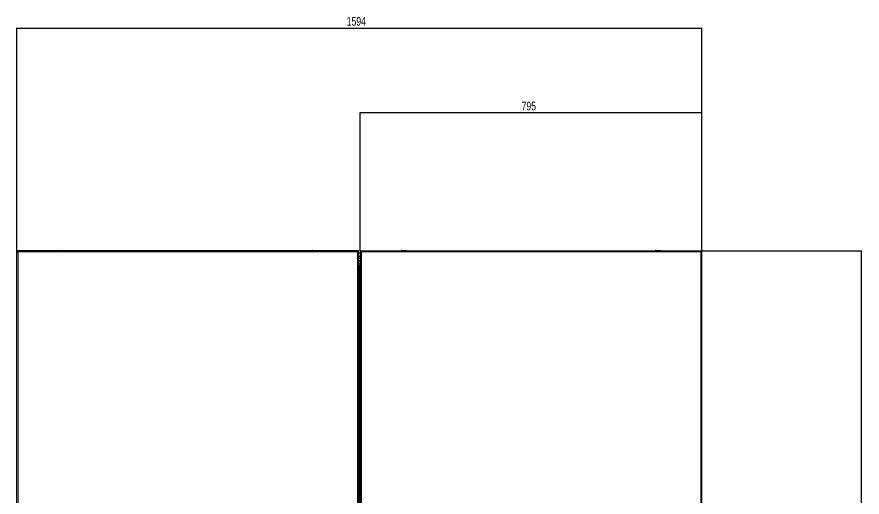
# Model space of a CAD drawing. Header units: millimetres. Extents: x -1565 to 3390, y -1390 to 1219.
# Drawn here: x 1423 to 3390, y -117 to 1001 of the extents above; entities that cross this region are included whole.
import ezdxf

# ---------------------------------------------------------------- set-up
doc = ezdxf.new("R2010")
doc.units = ezdxf.units.MM
doc.layers.add('FORMAT', color=7, linetype='Continuous')
doc.styles.add('SLDTEXTSTYLE0', font='TXT', dxfattribs={"width": 0.75})
doc.dimstyles.new('SLDDIMSTYLE0', dxfattribs={"dimtxt": 20, "dimasz": 10, "dimexe": 0, "dimexo": 0.0625, "dimgap": 5, "dimtad": 2, "dimdec": 1, "dimrnd": 1e-09, "dimzin": 12, "dimdsep": 46, "dimtxsty": 'SLDTEXTSTYLE0', "dimsah": 1, "dimcen": 0.09, "dimadec": 0, "dimazin": 3, "dimtfac": 1, "dimtofl": 0, "dimtmove": 0, "dimatfit": 3, "dimfxl": 0, "dimfrac": 2, "dimtolj": 1, "dimtzin": 12, "dimarcsym": 0})

# ---------------------------------------------------------------- blocks, each defined once
blk = doc.blocks.new('_D')
at = {"layer": 'FORMAT'}
for p, q in [((3015, 456.3), (3389.3, 456.3)), ((3388.3, -898.7), (3388.3, 456.3)), ((3015, -898.7), (3389.3, -898.7))]:
    blk.add_line(p, q, dxfattribs=at)
for points in [[(3388.3, 456.3), (3386.8, 446.3), (3389.9, 446.3)], [(3388.3, -898.7), (3389.9, -888.7), (3386.8, -888.7)]]:
    blk.add_solid(points, dxfattribs=at)
at = {"layer": 'FORMAT', "insert": (3362.5, -250.8), "char_height": 20, "attachment_point": 1, "rotation": 90, "style": 'SLDTEXTSTYLE0'}
blk.add_mtext('1355', dxfattribs=at)
blk = doc.blocks.new('_D_1')
at = {"layer": 'FORMAT'}
for p, q in [((1423.3, 456.3), (1423.3, 975.7)), ((1423.3, 974.7), (3017.3, 974.7)), ((3017.3, 456.3), (3017.3, 975.7))]:
    blk.add_line(p, q, dxfattribs=at)
for points in [[(1423.3, 974.7), (1433.3, 973.2), (1433.3, 976.3)], [(3017.3, 974.7), (3007.3, 976.3), (3007.3, 973.2)]]:
    blk.add_solid(points, dxfattribs=at)
at = {"layer": 'FORMAT', "insert": (2190.7, 1000.5), "char_height": 20, "attachment_point": 1, "style": 'SLDTEXTSTYLE0'}
blk.add_mtext('1594', dxfattribs=at)
blk = doc.blocks.new('_D_2')
at = {"layer": 'FORMAT'}
for p, q in [((2222.3, 456.3), (2222.3, 778.6)), ((3017.3, 777.6), (2222.3, 777.6)), ((3017.3, 456.3), (3017.3, 778.6))]:
    blk.add_line(p, q, dxfattribs=at)
for points in [[(2222.3, 777.6), (2232.3, 776), (2232.3, 779.1)], [(3017.3, 777.6), (3007.3, 779.1), (3007.3, 776)]]:
    blk.add_solid(points, dxfattribs=at)
at = {"layer": 'FORMAT', "insert": (2597.6, 803.3), "char_height": 20, "attachment_point": 1, "style": 'SLDTEXTSTYLE0'}
blk.add_mtext('795', dxfattribs=at)

msp = doc.modelspace()

# ---------------------------------------------------------------- linework, layer by layer
at = {"color": 7, "linetype": 'Continuous', "lineweight": 25}
for p, q in [((1423.28, 456.28), (1425.28, 456.28)), ((1423.28, -898.72), (1423.28, 456.28)), ((1425.58, 454.28), (1425.58, 456.28)), ((2215.98, 456.28), (1425.58, 456.28)), ((1519.53, 457.03), (1519.53, 456.28)), ((1519.78, 457.28), (1530.78, 457.28)), ((1531.03, 456.28), (1531.03, 457.03)), ((2110.53, 457.03), (2110.53, 456.28)), ((2110.78, 457.28), (2113.27, 457.28)), ((2113.27, 457.28), (2121.78, 457.28)), ((2122.03, 456.28), (2122.03, 457.03)), ((2215.98, 456.28), (2215.98, 454.6)), ((2218.28, 456.28), (2216.28, 456.28)), ((2218.28, -898.72), (2218.28, 456.28)), ((2222.28, 456.28), (2224.28, 456.28)), ((2222.28, 456.28), (2222.28, -898.72)), ((2224.58, 456.28), (3014.98, 456.28)), ((2224.58, 456.28), (2224.58, 454.57)), ((2318.53, 457.03), (2318.53, 456.28)), ((2318.78, 457.28), (2329.78, 457.28)), ((2330.03, 456.28), (2330.03, 457.03)), ((2909.53, 457.03), (2909.53, 456.28)), ((2909.78, 457.28), (2912.27, 457.28)), ((2912.27, 457.28), (2920.78, 457.28)), ((2921.03, 456.28), (2921.03, 457.03)), ((3014.98, 454.58), (3014.98, 456.28)), ((3017.28, 456.28), (3015.28, 456.28)), ((3017.28, -898.72), (3017.28, 456.28)), ((2222.28, 451.28), (2218.28, 451.28)), ((2218.82, 422.48), (2218.28, 422.48)), ((2218.41, 418.48), (2218.28, 418.48))]:
    msp.add_line(p, q, dxfattribs=at)
at = {"color": 8, "linetype": 'Continuous', "lineweight": 18}
for p, q in [((1425.88, 453.68), (1425.88, -896.12)), ((2215.68, 453.68), (1425.88, 453.68)), ((1531.03, 457.03), (1519.53, 457.03)), ((2113.13, 457.03), (2110.53, 457.03)), ((2122.03, 457.03), (2113.13, 457.03)), ((2215.68, -896.12), (2215.68, 453.68)), ((2224.88, 453.68), (2224.88, -143.88)), ((3014.68, 453.68), (2224.88, 453.68)), ((2330.03, 457.03), (2318.53, 457.03)), ((2912.13, 457.03), (2909.53, 457.03)), ((2921.03, 457.03), (2912.13, 457.03)), ((3014.68, -896.12), (3014.68, 453.68)), ((2222.28, 443.56), (2218.28, 443.56)), ((2222.28, 442.11), (2218.28, 442.11)), ((2222.28, 438.34), (2218.28, 438.34)), ((2222.28, 434.02), (2218.28, 434.02)), ((2222.28, 430.79), (2218.28, 430.79)), ((2222.28, 426.47), (2218.28, 426.47)), ((2219.29, -865.85), (2219.29, 423.41)), ((2219.76, 423.43), (2219.76, -865.87)), ((2220.33, -865.53), (2220.33, 423.1)), ((2221.68, 423.1), (2221.68, -865.53))]:
    msp.add_line(p, q, dxfattribs=at)
at = {"color": 7, "linetype": 'Continuous', "lineweight": 25}
for centre, start, end in [((1519.78, 457.03), 90, 180), ((1530.78, 457.03), 0, 90), ((2110.78, 457.03), 90, 180), ((2121.78, 457.03), 0, 90), ((2318.78, 457.03), 90, 180), ((2329.78, 457.03), 0, 90), ((2909.78, 457.03), 90, 180), ((2920.78, 457.03), 0, 90)]:
    msp.add_arc(centre, 0.25, start, end, dxfattribs=at)
for points in [[(1423.28, 456.28), (1423.32, 456.07), (1423.4, 455.63), (1424, 454.98), (1424.86, 454.33), (1425.54, 453.9), (1425.88, 453.68)], [(1425.28, 456.28), (1425.32, 455.85), (1425.39, 454.98), (1425.72, 454.12), (1425.88, 453.68)], [(1425.88, 453.68), (1425.85, 454.02), (1425.8, 454.7), (1425.73, 455.56), (1425.65, 456.17), (1425.6, 456.24), (1425.58, 456.28)], [(1425.88, 453.68), (1425.85, 453.76), (1425.8, 453.92), (1425.73, 454.12), (1425.65, 454.26), (1425.6, 454.27), (1425.58, 454.28)], [(2215.98, 456.28), (2215.95, 456.24), (2215.9, 456.17), (2215.83, 455.56), (2215.75, 454.7), (2215.7, 454.02), (2215.68, 453.68)], [(2215.68, 453.68), (2215.84, 454.12), (2216.17, 454.98), (2216.24, 455.85), (2216.28, 456.28)], [(2215.68, 453.68), (2216.02, 453.9), (2216.7, 454.33), (2217.56, 454.98), (2218.16, 455.63), (2218.24, 456.07), (2218.28, 456.28)], [(2215.98, 454.28), (2215.95, 454.27), (2215.9, 454.26), (2215.83, 454.12), (2215.75, 453.92), (2215.7, 453.76), (2215.68, 453.68)], [(2224.88, 453.68), (2224.85, 454.02), (2224.8, 454.7), (2224.73, 455.56), (2224.65, 456.17), (2224.6, 456.24), (2224.58, 456.28)], [(3014.98, 456.28), (3014.95, 456.24), (3014.9, 456.17), (3014.83, 455.56), (3014.75, 454.7), (3014.7, 454.02), (3014.68, 453.68)]]:
    msp.add_open_spline(points, degree=3, dxfattribs=at)
for points, knots in [([(2222.28, 456.28), (2222.31, 456.1), (2222.37, 455.69), (2222.9, 455.07), (2223.78, 454.38), (2224.5, 453.92), (2224.88, 453.68)], [0, 0, 0, 0, 0.2135062, 0.4683221, 0.7232409, 1, 1, 1, 1]), ([(2224.28, 456.28), (2224.31, 455.9), (2224.35, 455.28), (2224.61, 454.42), (2224.79, 453.93), (2224.88, 453.68)], [0, 0, 0, 0, 0.4375, 0.7156903, 1, 1, 1, 1]), ([(3014.68, 453.68), (3014.97, 453.87), (3015.6, 454.27), (3016.46, 454.89), (3017.14, 455.58), (3017.23, 456.04), (3017.28, 456.28)], [0, 0, 0, 0, 0.2113527, 0.4661677, 0.7210903, 1, 1, 1, 1]), ([(3014.68, 453.68), (3014.82, 454.06), (3015.04, 454.68), (3015.24, 455.55), (3015.27, 456.04), (3015.28, 456.28)], [0, 0, 0, 0, 0.4375, 0.7156903, 1, 1, 1, 1])]:
    msp.add_open_spline(points, degree=3, knots=knots, dxfattribs=at)

# ---------------------------------------------------------------- dimensions: what is measured, and where the dimension line sits
at = {"layer": 'FORMAT'}
for base, p1, p2, picture, middle in [((3017.28, 974.73), (1423.28, 456.28), (3017.28, 456.28), '_D_1', (2220.28, 974.73)), ((2222.28, 777.56), (3017.28, 456.28), (2222.28, 456.28), '_D_2', (2619.78, 777.56))]:
    dim = msp.add_linear_dim(base=base, p1=p1, p2=p2, dimstyle='SLDDIMSTYLE0', dxfattribs=at)
    dim.commit()
    dim.dimension.update_dxf_attribs({"geometry": picture, "text_midpoint": middle, "dimtype": 160})
dim = msp.add_linear_dim(base=(3388.32, 456.28), p1=(3014.98, -898.72), p2=(3014.98, 456.28), angle=90, dimstyle='SLDDIMSTYLE0', dxfattribs=at)
dim.commit()
dim.dimension.update_dxf_attribs({"geometry": '_D', "text_midpoint": (3388.32, -221.22), "dimtype": 160})

doc.saveas('drawing.dxf')
